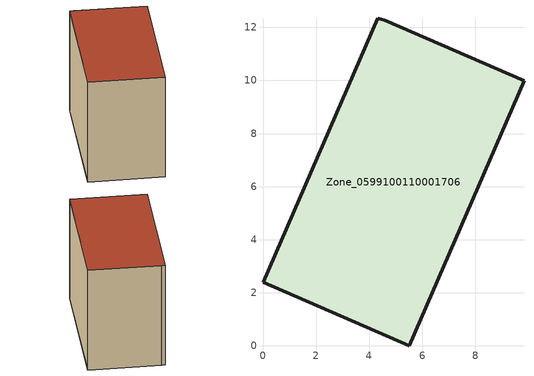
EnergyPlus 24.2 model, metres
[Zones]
Zone_0599100110001706
 floor ground (C_G): 5.5,0 0,2.4 4.32,12.35 4.59,12.28 9.83,9.98 z0.51
 wall outside (C_F): 5.5,0 9.83,9.98 4.59,12.28 4.32,12.35 0,2.4 5.5,0 z0.51:9.38
 roof outside (C_R): 0,2.4 5.5,0 9.83,9.98 4.59,12.28 4.32,12.35 z9.38
[BUILDING]
Pand.0599100110001706: North Axis=0; Terrain=City; Loads Convergence Tolerance Value=0.04; Temperature Convergence Tolerance Value=0.4; Solar Distribution=FullExterior; Maximum Number of Warmup Days=25; Minimum Number of Warmup Days=1
[Site:Location]
Rotterdam.The.Hague.AP_ZH_NLD Design_Conditions: Latitude=51.96; Longitude=4.45; Time Zone=1; Elevation=-4.5
[SITE:GROUNDTEMPERATURE:BUILDINGSURFACE]
18, 18, 18, 18, 18, 18, 18, 18, 18, 18, 18, 18
[MATERIAL] Thermal Absorptance=0.9; Solar Absorptance=0.7; Visible Absorptance=0.7
Name | Roughness | Thickness | Conductivity | Density | Specific Heat
G.TI.2015-2018 | MediumSmooth | 0.15 | 0.0428571 | 540 | 1210
F.TI.2015-2018 | Rough | 0.3 | 0.0666667 | 1920 | 840
R.TI.2015-2018 | MediumRough | 0.2 | 0.0333333 | 1500 | 1000
[CONSTRUCTION]
C_G: G.TI.2015-2018
C_F: F.TI.2015-2018
C_R: R.TI.2015-2018
[ZONE]
Zone_0599100110001706: Type=1; Multiplier=1; Ceiling Height=Autocalculate; Volume=Autocalculate; Floor Area=autocalculate; Part of Total Floor Area=Yes
[ZONEINFILTRATION:DESIGNFLOWRATE]
Infil_Zone_0599100110001706: Zone or ZoneList or Space or SpaceList=Zone_0599100110001706; Schedule=AlwaysOn; Design Flow Rate Calculation Method=Flow/Area; Flow Rate per Floor Area=0.0015; Constant Term Coefficient=1; Temperature Term Coefficient=0; Velocity Term Coefficient=0; Velocity Squared Term Coefficient=0
[HVACTEMPLATE:ZONE:IDEALLOADSAIRSYSTEM]
Zone_0599100110001706: Maximum Heating Supply Air Temperature=50; Minimum Cooling Supply Air Temperature=13; Maximum Heating Supply Air Humidity Ratio=0.0156; Minimum Cooling Supply Air Humidity Ratio=0.0077; Heating Limit=NoLimit; Cooling Limit=NoLimit; Dehumidification Control Type=ConstantSensibleHeatRatio; Cooling Sensible Heat Ratio=0.7; Dehumidification Setpoint=60; Humidification Control Type=None; Humidification Setpoint=30; Outdoor Air Method=None; Outdoor Air Flow Rate per Person=0.00944; Outdoor Air Flow Rate per Zone Floor Area=0; Outdoor Air Flow Rate per Zone=0; Demand Controlled Ventilation Type=None; Outdoor Air Economizer Type=NoEconomizer; Heat Recovery Type=None; Sensible Heat Recovery Effectiveness=0.7; Latent Heat Recovery Effectiveness=0.65
[ZONECONTROL:THERMOSTAT]
ThermostatControl_Zone_0599100110001706: Zone or ZoneList=Zone_0599100110001706; Control Type Schedule=DualSetpointControlType; Control 1=Thermostat_Zone_0599100110001706; Temperature Difference Between Cutout And Setpoint=0
[THERMOSTATSETPOINT:DUALSETPOINT]
Thermostat_Zone_0599100110001706: Heating Setpoint Temperature Schedule=HeatingSetpoint_Zone_0599100110001706; Cooling Setpoint Temperature Schedule=CoolingSetpoint_Zone_0599100110001706
[SCHEDULE:COMPACT]
HeatingSetpoint_Zone_0599100110001706: Through: 12/31, For: AllDays, Until: 24:00, 21
CoolingSetpoint_Zone_0599100110001706: Through: 12/31, For: AllDays, Until: 24:00, 24
DualSetpointControlType: Through: 12/31, For: AllDays, Until: 24:00, 4
AlwaysOn: Through: 12/31, For: AllDays, Until: 24:00, 1
